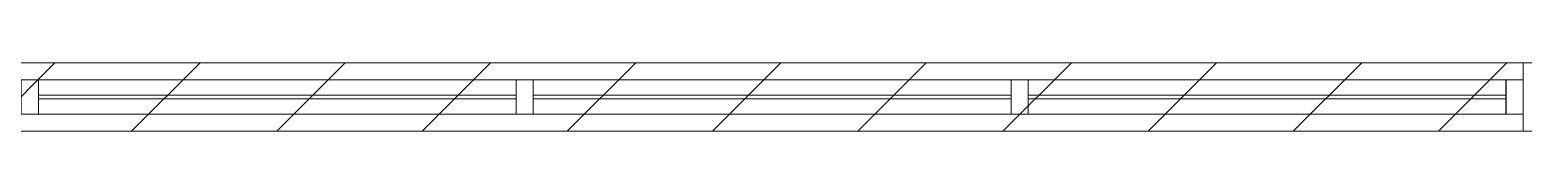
# Model space of a CAD drawing. Header units: millimetres. Extents: x -4000 to 187956, y -58990 to 162485.
# Drawn here: x 54777 to 59140, y 25800 to 26000 of the extents above; entities that cross this region are included whole.
import ezdxf

# ---------------------------------------------------------------- set-up
doc = ezdxf.new("R2010")
doc.units = ezdxf.units.MM
for name, color, linetype, lineweight in [('A-GLAZ-CURT', 52, 'Continuous', 9), ('A-GLAZ-CWMG', 51, 'Continuous', 9), ('A-WALL', 113, 'Continuous', 13), ('A-WALL-PATT', 111, 'Continuous', 13)]:
    doc.layers.add(name, color=color, linetype=linetype, lineweight=lineweight)

# ---------------------------------------------------------------- blocks, each defined once
blk = doc.blocks.new('System Panel - System Panel1-380619-FFS - TANG 1')
at = {"layer": 'A-GLAZ-CURT', "color": 253}
for p, q in [((-698, 5), (698, 5)), ((698, -5), (-698, -5))]:
    blk.add_line(p, q, dxfattribs=at)
at = {"layer": 'A-GLAZ-CURT', "color": 254}
for p, q in [((698, 5), (-698, 5)), ((-698, -5), (-698, 5)), ((-698, 5), (-698, -5)), ((698, 5), (698, -5)), ((698, 5), (698, -5)), ((-698, -5), (698, -5))]:
    blk.add_line(p, q, dxfattribs=at)
blk = doc.blocks.new('Rectangular Mullion - 50 x 100-V794-FFS - TANG 1')
at = {"layer": 'A-GLAZ-CWMG', "color": 254}
for p, q in [((51000, 29701.2), (50900, 29701.2)), ((50900, 28305.2), (51000, 28305.2))]:
    blk.add_line(p, q, dxfattribs=at)
at = {"layer": 'A-GLAZ-CWMG', "color": 252}
for p, q in [((50900, 29701.2), (51000, 29701.2)), ((50900, 28305.2), (50900, 29701.2)), ((51000, 29701.2), (51000, 28305.2)), ((51000, 28305.2), (50900, 28305.2))]:
    blk.add_line(p, q, dxfattribs=at)
at = {"layer": 'A-GLAZ-CWMG', "color": 253}
for p, q in [((50900, 28305.2), (50900, 29701.2)), ((51000, 28305.2), (51000, 29701.2))]:
    blk.add_line(p, q, dxfattribs=at)
blk = doc.blocks.new('Rectangular Mullion - 50 x 100-V795-FFS - TANG 1')
at = {"layer": 'A-GLAZ-CWMG', "color": 254}
for p, q in [((50945, 29701.2), (50900, 29701.2)), ((50900, 29701.2), (50945, 29701.2)), ((50900, 29701.2), (50900, 28305.2)), ((50945, 29701.2), (50955, 29701.2)), ((51000, 29701.2), (50955, 29701.2)), ((50955, 29701.2), (51000, 29701.2)), ((51000, 28305.2), (51000, 29701.2)), ((50945, 28305.2), (50900, 28305.2)), ((50900, 28305.2), (50945, 28305.2)), ((50955, 28305.2), (50945, 28305.2)), ((51000, 28305.2), (50955, 28305.2)), ((50955, 28305.2), (51000, 28305.2))]:
    blk.add_line(p, q, dxfattribs=at)
at = {"layer": 'A-GLAZ-CWMG', "color": 253}
for p, q in [((50900, 29701.2), (50900, 28305.2)), ((51000, 29701.2), (51000, 28305.2))]:
    blk.add_line(p, q, dxfattribs=at)
at = {"layer": 'A-GLAZ-CWMG', "color": 90}
for p, q in [((50955, 29701.2), (50945, 29701.2)), ((50945, 28305.2), (50955, 28305.2))]:
    blk.add_line(p, q, dxfattribs=at)
blk = doc.blocks.new('Rectangular Mullion - 50 x 100-352785-FFS - TANG 1')
at = {"layer": 'A-GLAZ-CWMG', "color": 252}
for p, q in [((0, 50), (-50, 50)), ((-50, 50), (-50, -50)), ((0, -50), (0, 50)), ((-50, -50), (0, -50))]:
    blk.add_line(p, q, dxfattribs=at)
at = {"layer": 'A-GLAZ-CWMG', "color": 254}
for p, q in [((-50, 5), (-50, 50)), ((-50, -50), (-50, -5))]:
    blk.add_line(p, q, dxfattribs=at)
at = {"layer": 'A-GLAZ-CWMG', "color": 253}
for p, q in [((-50, 50), (0, 50)), ((0, 50), (0, -50)), ((0, -50), (-50, -50))]:
    blk.add_line(p, q, dxfattribs=at)
at = {"layer": 'A-GLAZ-CWMG', "color": 90}
blk.add_line((-50, -5), (-50, 5), dxfattribs=at)
blk = doc.blocks.new('Rectangular Mullion - 50 x 100-V799-FFS - TANG 1')
at = {"layer": 'A-GLAZ-CWMG', "color": 253}
for p, q in [((25, 50), (-25, 50)), ((-25, -50), (25, -50))]:
    blk.add_line(p, q, dxfattribs=at)
at = {"layer": 'A-GLAZ-CWMG', "color": 254}
for p, q in [((-25, 50), (-25, 5)), ((25, 5), (25, 50)), ((-25, -5), (-25, -50)), ((25, -50), (25, -5))]:
    blk.add_line(p, q, dxfattribs=at)
at = {"layer": 'A-GLAZ-CWMG', "color": 252}
for p, q in [((-25, -50), (-25, 50)), ((-25, 50), (25, 50)), ((25, 50), (25, -50)), ((25, -50), (-25, -50))]:
    blk.add_line(p, q, dxfattribs=at)
at = {"layer": 'A-GLAZ-CWMG', "color": 90}
for p, q in [((-25, 5), (-25, -5)), ((25, -5), (25, 5))]:
    blk.add_line(p, q, dxfattribs=at)
blk = doc.blocks.new('Rectangular Mullion - 50 x 100-V797-FFS - TANG 1')
at = {"layer": 'A-GLAZ-CWMG', "color": 253}
for p, q in [((25, 50), (-25, 50)), ((-25, -50), (25, -50))]:
    blk.add_line(p, q, dxfattribs=at)
at = {"layer": 'A-GLAZ-CWMG', "color": 254}
for p, q in [((-25, 50), (-25, 5)), ((25, 5), (25, 50)), ((-25, -5), (-25, -50)), ((25, -50), (25, -5))]:
    blk.add_line(p, q, dxfattribs=at)
at = {"layer": 'A-GLAZ-CWMG', "color": 252}
for p, q in [((-25, -50), (-25, 50)), ((-25, 50), (25, 50)), ((25, 50), (25, -50)), ((25, -50), (-25, -50))]:
    blk.add_line(p, q, dxfattribs=at)
at = {"layer": 'A-GLAZ-CWMG', "color": 90}
for p, q in [((-25, 5), (-25, -5)), ((25, -5), (25, 5))]:
    blk.add_line(p, q, dxfattribs=at)
blk = doc.blocks.new('CMF2_NHAXUONG_A_rvt-1-FFS - TANG 1')
at = {"layer": 'A-WALL-PATT', "lineweight": 9}
h = blk.add_hatch(dxfattribs=at)
h.set_pattern_fill('FP_12', color=250, style=0, pattern_type=2)
h.set_pattern_definition([(45, (0, 0), (-212.132, 212.132), [])])
h.paths.add_polyline_path([(54976.1, 25800), (60150, 25800), (60150, 26000), (51050, 26000), (51050, 25800), (52708.6, 25800)])
at = {"layer": 'A-WALL', "color": 50, "lineweight": 15}
for p, q in [((60150, 26000), (51050, 26000)), ((51050, 25800), (60150, 25800))]:
    blk.add_line(p, q, dxfattribs=at)
at = {"layer": 'A-WALL', "color": 53, "lineweight": 15}
for p, q in [((59139.8, 26000), (51859.8, 26000)), ((59139.8, 25950), (59139.8, 25850)), ((51859.8, 25800), (59139.8, 25800))]:
    blk.add_line(p, q, dxfattribs=at)
at = {"layer": 'A-WALL', "color": 35, "lineweight": 15}
for p, q in [((59139.8, 26000), (51859.8, 26000)), ((51859.8, 26000), (59139.8, 26000)), ((59226.7, 26000), (59139.8, 26000)), ((59139.8, 26000), (59139.8, 25950)), ((59139.8, 25800), (59139.8, 26000)), ((59139.8, 25850), (59139.8, 25800)), ((59139.8, 25800), (51859.8, 25800)), ((51859.8, 25800), (59139.8, 25800)), ((59139.8, 25800), (60150, 25800))]:
    blk.add_line(p, q, dxfattribs=at)
at = {"layer": 'A-GLAZ-CURT', "color": 250, "lineweight": 9, "rotation": 180}
for p in [(55499.8, 25900), (56945.8, 25900), (58391.8, 25900)]:
    blk.add_blockref('System Panel - System Panel1-380619-FFS - TANG 1', p, dxfattribs=at)
at = {"layer": 'A-GLAZ-CWMG', "color": 250, "lineweight": 9, "extrusion": (0, 0, -1)}
for name, p in [('Rectangular Mullion - 50 x 100-V797-FFS - TANG 1', (-54776.8, 25900)), ('Rectangular Mullion - 50 x 100-V797-FFS - TANG 1', (-56222.8, 25900)), ('Rectangular Mullion - 50 x 100-V799-FFS - TANG 1', (-57668.8, 25900))]:
    blk.add_blockref(name, p, dxfattribs=at)
at = {"layer": 'A-GLAZ-CWMG', "color": 250, "lineweight": 9, "rotation": 89.99999999999984}
for name, p in [('Rectangular Mullion - 50 x 100-V794-FFS - TANG 1', (84502.9, -25050)), ('Rectangular Mullion - 50 x 100-V795-FFS - TANG 1', (84502.9, -25050)), ('Rectangular Mullion - 50 x 100-V794-FFS - TANG 1', (85948.9, -25050)), ('Rectangular Mullion - 50 x 100-V795-FFS - TANG 1', (85948.9, -25050)), ('Rectangular Mullion - 50 x 100-V794-FFS - TANG 1', (87394.9, -25050)), ('Rectangular Mullion - 50 x 100-V795-FFS - TANG 1', (87394.9, -25050))]:
    blk.add_blockref(name, p, dxfattribs=at)
at = {"layer": 'A-GLAZ-CWMG', "color": 250, "lineweight": 9}
blk.add_blockref('Rectangular Mullion - 50 x 100-352785-FFS - TANG 1', (59139.8, 25900), dxfattribs=at)

msp = doc.modelspace()

# ---------------------------------------------------------------- block references
at = {"lineweight": 5}
msp.add_blockref('CMF2_NHAXUONG_A_rvt-1-FFS - TANG 1', (0, 0), dxfattribs=at)

doc.saveas('drawing.dxf')
